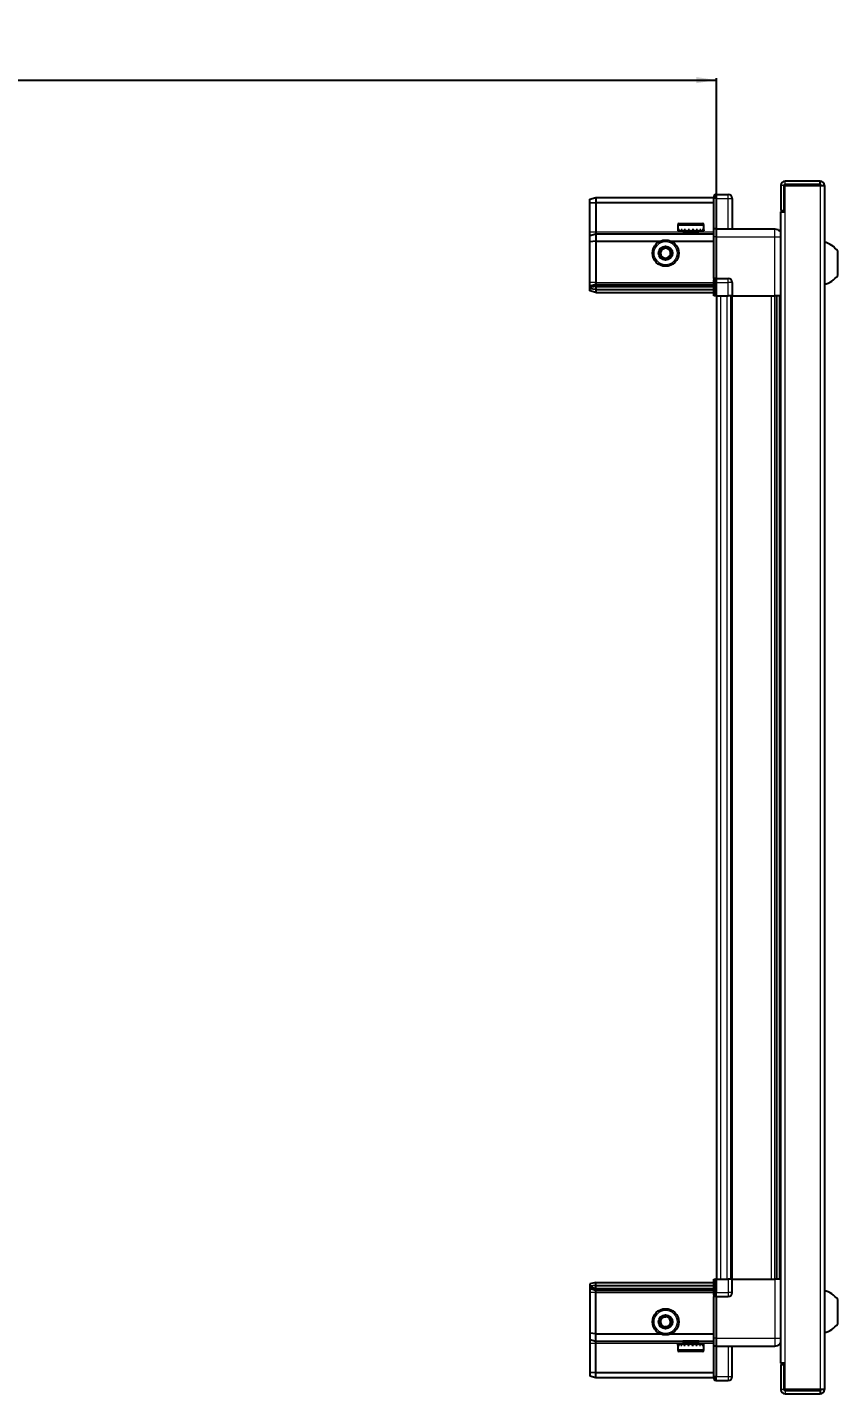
# Model space of a CAD drawing. Header units: millimetres. Extents: x 1021 to 3257, y -287 to 1582.
# Drawn here: x 2254 to 2655, y 843 to 1518 of the extents above; entities that cross this region are included whole.
import ezdxf

# ---------------------------------------------------------------- set-up
doc = ezdxf.new("R2010")
doc.units = ezdxf.units.MM
doc.layers.add('FORMAT', color=7, linetype='Continuous')
doc.styles.add('SLDTEXTSTYLE0', font='TXT', dxfattribs={"width": 0.75})
doc.dimstyles.new('SLDDIMSTYLE0', dxfattribs={"dimtxt": 20, "dimasz": 10, "dimexe": 0, "dimexo": 0.0625, "dimgap": 5, "dimtad": 2, "dimdec": 1, "dimrnd": 1e-09, "dimzin": 12, "dimdsep": 46, "dimtxsty": 'SLDTEXTSTYLE0', "dimsah": 1, "dimcen": 0.09, "dimadec": 0, "dimazin": 3, "dimtfac": 1, "dimtofl": 0, "dimtmove": 0, "dimatfit": 3, "dimfxl": 0, "dimfrac": 2, "dimtolj": 1, "dimtzin": 12, "dimarcsym": 0})

# ---------------------------------------------------------------- blocks, each defined once
blk = doc.blocks.new('_D_4')
at = {"layer": 'FORMAT'}
for p, q in [((1695.13, 1385.67), (1695.13, 1493.16)), ((1695.13, 1492.16), (2595.13, 1492.16)), ((2595.13, 1385.67), (2595.13, 1493.16))]:
    blk.add_line(p, q, dxfattribs=at)
for points in [[(1695.13, 1492.16), (1705.13, 1490.63), (1705.13, 1493.7)], [(2595.13, 1492.16), (2585.13, 1493.7), (2585.13, 1490.63)]]:
    blk.add_solid(points, dxfattribs=at)
at = {"layer": 'FORMAT', "insert": (2122.97, 1517.95), "char_height": 20, "attachment_point": 1, "style": 'SLDTEXTSTYLE0'}
blk.add_mtext('900', dxfattribs=at)

msp = doc.modelspace()

# ---------------------------------------------------------------- linework, layer by layer
at = {"color": 7, "linetype": 'Continuous', "lineweight": 25}
for p, q in [((2626.98, 1440.06), (2626.98, 1427.66)), ((2628.48, 1440.06), (2628.48, 1427.66)), ((2628.98, 1427.16), (2628.98, 1440.06)), ((2628.98, 1440.06), (2646.38, 1440.06)), ((2646.38, 1442.16), (2629.08, 1442.16)), ((2646.38, 1440.66), (2629.08, 1440.66)), ((2646.38, 1440.66), (2646.38, 1442.16)), ((2646.38, 1440.06), (2648.48, 1440.06)), ((2648.48, 1440.06), (2648.48, 845.26)), ((2532.48, 1433.36), (2535.48, 1434.16)), ((2532.48, 1431.51), (2532.48, 1433.36)), ((2532.48, 1431.51), (2535.48, 1431.66)), ((2532.48, 1417.16), (2532.48, 1431.51)), ((2535.48, 1434.16), (2535.48, 1431.66)), ((2535.48, 1434.16), (2593.78, 1434.16)), ((2535.48, 1431.66), (2535.48, 1417.16)), ((2535.48, 1431.66), (2593.78, 1431.66)), ((2594.65, 1435.66), (2593.78, 1435.16)), ((2594.65, 1435.66), (2593.78, 1435.16)), ((2593.78, 1435.16), (2593.78, 1433.66)), ((2593.78, 1418.86), (2593.78, 1433.66)), ((2594.98, 1435.66), (2594.65, 1435.66)), ((2594.98, 1435.66), (2594.65, 1435.66)), ((2594.98, 1435.66), (2594.98, 1435.66)), ((2594.98, 1433.66), (2594.98, 1435.66)), ((2594.98, 1435.66), (2600.98, 1435.66)), ((2594.98, 1433.66), (2594.98, 1418.86)), ((2602.98, 1433.66), (2602.98, 1418.66)), ((2626.88, 1427.16), (2626.88, 858.16)), ((2626.88, 1427.16), (2628.98, 1427.16)), ((2626.98, 1427.66), (2628.48, 1427.66)), ((2575.98, 1420.56), (2575.98, 1417.66)), ((2576.14, 1418.16), (2576.02, 1418.16)), ((2576.02, 1418.16), (2576.02, 1417.66)), ((2576.14, 1418.16), (2576.14, 1417.66)), ((2576.89, 1418.16), (2576.55, 1418.16)), ((2576.55, 1418.16), (2576.55, 1417.66)), ((2576.78, 1421.36), (2588.18, 1421.36)), ((2576.89, 1418.16), (2576.89, 1417.66)), ((2578.19, 1418.16), (2577.66, 1418.16)), ((2577.66, 1418.16), (2577.66, 1417.66)), ((2578.19, 1418.16), (2578.19, 1417.66)), ((2579.91, 1418.16), (2579.25, 1418.16)), ((2579.25, 1418.16), (2579.25, 1417.66)), ((2579.91, 1418.16), (2579.91, 1417.66)), ((2581.88, 1418.16), (2581.15, 1418.16)), ((2581.15, 1418.16), (2581.15, 1417.66)), ((2581.58, 1418.16), (2581.58, 1417.66)), ((2581.88, 1418.16), (2581.88, 1417.66)), ((2583.9, 1418.16), (2583.18, 1418.16)), ((2583.18, 1418.16), (2583.18, 1417.66)), ((2583.45, 1418.16), (2583.45, 1417.66)), ((2583.9, 1418.16), (2583.9, 1417.66)), ((2585.8, 1418.16), (2585.14, 1418.16)), ((2585.14, 1418.16), (2585.14, 1417.66)), ((2585.8, 1418.16), (2585.8, 1417.66)), ((2587.36, 1418.16), (2586.84, 1418.16)), ((2586.84, 1418.16), (2586.84, 1417.66)), ((2587.36, 1418.16), (2587.36, 1417.66)), ((2588.45, 1418.16), (2588.12, 1418.16)), ((2588.12, 1418.16), (2588.12, 1417.66)), ((2588.45, 1418.16), (2588.45, 1417.66)), ((2588.95, 1418.16), (2588.84, 1418.16)), ((2588.84, 1418.16), (2588.84, 1417.66)), ((2588.95, 1418.16), (2588.95, 1417.66)), ((2588.98, 1417.66), (2588.98, 1420.56)), ((2593.78, 1418.66), (2593.78, 1418.86)), ((2594.98, 1418.66), (2593.78, 1418.66)), ((2593.78, 1414.66), (2593.78, 1418.66)), ((2594.98, 1418.86), (2594.98, 1418.66)), ((2594.98, 1418.66), (2594.98, 1414.66)), ((2594.98, 1418.66), (2623.98, 1418.66)), ((2532.48, 1415.36), (2532.48, 1417.16)), ((2532.48, 1415.36), (2535.48, 1416.16)), ((2532.48, 1412.33), (2532.48, 1415.36)), ((2535.48, 1412.66), (2532.48, 1412.33)), ((2532.48, 1392.16), (2532.48, 1412.33)), ((2535.48, 1417.16), (2535.48, 1416.16)), ((2535.48, 1416.16), (2535.48, 1412.66)), ((2535.48, 1416.16), (2593.78, 1416.16)), ((2535.48, 1412.66), (2535.48, 1392.16)), ((2535.48, 1412.66), (2567.48, 1412.66)), ((2572.48, 1412.66), (2593.78, 1412.66)), ((2575.98, 1417.66), (2576.02, 1417.66)), ((2576.02, 1417.66), (2576.14, 1417.66)), ((2576.14, 1417.66), (2576.55, 1417.66)), ((2576.55, 1417.66), (2576.89, 1417.66)), ((2576.89, 1417.66), (2577.66, 1417.66)), ((2577.66, 1417.66), (2578.19, 1417.66)), ((2578.08, 1417.66), (2578.08, 1417.56)), ((2578.08, 1417.56), (2586.88, 1417.56)), ((2578.19, 1417.66), (2579.25, 1417.66)), ((2578.48, 1417.16), (2579.17, 1416.68)), ((2578.48, 1417.16), (2586.48, 1417.16)), ((2579.17, 1416.68), (2578.48, 1416.2)), ((2578.48, 1416.2), (2578.48, 1416.16)), ((2578.48, 1416.2), (2586.48, 1416.2)), ((2579.17, 1416.68), (2585.79, 1416.68)), ((2579.25, 1417.66), (2579.91, 1417.66)), ((2579.91, 1417.66), (2581.15, 1417.66)), ((2581.15, 1417.66), (2581.58, 1417.66)), ((2581.88, 1417.66), (2583.18, 1417.66)), ((2583.45, 1417.66), (2583.9, 1417.66)), ((2583.9, 1417.66), (2585.14, 1417.66)), ((2585.14, 1417.66), (2585.8, 1417.66)), ((2585.79, 1416.68), (2586.48, 1417.16)), ((2586.48, 1416.2), (2585.79, 1416.68)), ((2585.8, 1417.66), (2586.84, 1417.66)), ((2586.48, 1416.16), (2586.48, 1416.2)), ((2586.84, 1417.66), (2587.36, 1417.66)), ((2586.88, 1417.56), (2586.88, 1417.66)), ((2587.36, 1417.66), (2588.12, 1417.66)), ((2588.12, 1417.66), (2588.45, 1417.66)), ((2588.45, 1417.66), (2588.84, 1417.66)), ((2588.84, 1417.66), (2588.95, 1417.66)), ((2588.95, 1417.66), (2588.98, 1417.66)), ((2593.78, 1394.36), (2593.78, 1414.66)), ((2594.98, 1414.66), (2594.98, 1394.36)), ((2655.08, 1395.66), (2655.08, 1407.66)), ((2532.48, 1390.36), (2532.48, 1392.16)), ((2535.48, 1391.16), (2532.48, 1390.36)), ((2535.48, 1392.16), (2535.48, 1391.16)), ((2535.48, 1391.16), (2535.48, 1390.16)), ((2535.48, 1391.16), (2593.78, 1391.16)), ((2593.78, 1394.16), (2593.78, 1394.36)), ((2594.98, 1394.16), (2593.78, 1394.16)), ((2593.78, 1394.16), (2593.78, 1393.49)), ((2593.78, 1385.66), (2593.78, 1393.49)), ((2594.65, 1392.16), (2594.65, 1385.66)), ((2594.98, 1394.36), (2594.98, 1394.16)), ((2594.98, 1392.16), (2594.98, 1394.16)), ((2594.98, 1392.16), (2594.98, 1394.16)), ((2594.98, 1394.16), (2600.98, 1394.16)), ((2594.98, 1392.16), (2594.98, 1385.66)), ((2602.98, 1392.16), (2602.98, 1385.66)), ((2532.48, 1389.62), (2532.48, 1390.36)), ((2535.48, 1390.16), (2532.48, 1389.62)), ((2532.48, 1389.12), (2532.48, 1389.62)), ((2532.48, 1387.97), (2532.48, 1389.12)), ((2535.48, 1388.66), (2532.48, 1389.12)), ((2535.48, 1387.16), (2532.48, 1387.97)), ((2535.48, 1390.16), (2535.48, 1388.66)), ((2535.48, 1390.16), (2593.78, 1390.16)), ((2535.48, 1388.66), (2535.48, 1387.16)), ((2535.48, 1388.66), (2593.78, 1388.66)), ((2535.48, 1387.16), (2593.78, 1387.16)), ((2594.65, 1385.66), (2593.78, 1385.66)), ((2594.98, 1385.66), (2594.65, 1385.66)), ((2594.98, 1385.66), (2600.98, 1385.66)), ((2595.13, 1385.66), (2595.13, 899.66)), ((2602.98, 1385.66), (2600.98, 1385.66)), ((2602.33, 1385.66), (2602.33, 899.66)), ((2602.98, 1385.66), (2623.98, 1385.66)), ((2625.01, 899.66), (2625.01, 1385.66)), ((2625.04, 899.66), (2625.04, 1385.66)), ((2626.83, 1385.66), (2626.83, 899.66)), ((2535.48, 898.16), (2532.48, 897.36)), ((2535.48, 896.66), (2535.48, 898.16)), ((2535.48, 898.16), (2593.78, 898.16)), ((2593.78, 891.84), (2593.78, 899.66)), ((2593.78, 899.66), (2594.65, 899.66)), ((2594.65, 899.66), (2594.65, 899.66)), ((2594.65, 899.66), (2594.65, 893.16)), ((2594.98, 899.66), (2594.65, 899.66)), ((2594.98, 899.66), (2594.98, 893.16)), ((2594.98, 899.66), (2594.98, 899.66)), ((2594.98, 899.66), (2600.98, 899.66)), ((2594.98, 899.66), (2594.98, 893.16)), ((2602.98, 899.66), (2600.98, 899.66)), ((2602.98, 893.16), (2602.98, 899.66)), ((2602.98, 899.66), (2623.98, 899.66)), ((2532.48, 897.36), (2532.48, 896.21)), ((2535.48, 896.66), (2532.48, 896.21)), ((2532.48, 896.21), (2532.48, 895.71)), ((2535.48, 895.16), (2532.48, 895.71)), ((2532.48, 895.71), (2532.48, 894.97)), ((2535.48, 894.16), (2532.48, 894.97)), ((2532.48, 894.97), (2532.48, 893.16)), ((2532.48, 893.16), (2532.48, 873)), ((2535.48, 895.16), (2535.48, 896.66)), ((2535.48, 896.66), (2593.78, 896.66)), ((2535.48, 895.16), (2593.78, 895.16)), ((2535.48, 894.16), (2535.48, 895.16)), ((2535.48, 894.16), (2593.78, 894.16)), ((2535.48, 893.16), (2535.48, 894.16)), ((2535.48, 872.66), (2535.48, 893.16)), ((2593.78, 891.84), (2593.78, 891.16)), ((2594.98, 891.16), (2593.78, 891.16)), ((2593.78, 890.96), (2593.78, 891.16)), ((2594.98, 891.16), (2594.98, 893.16)), ((2594.98, 891.16), (2594.98, 890.96)), ((2594.98, 891.16), (2600.98, 891.16)), ((2593.78, 870.66), (2593.78, 890.96)), ((2594.98, 890.96), (2594.98, 870.66)), ((2655.08, 877.66), (2655.08, 889.66)), ((2535.48, 872.66), (2532.48, 873)), ((2532.48, 873), (2532.48, 869.97)), ((2535.48, 872.66), (2567.48, 872.66)), ((2535.48, 869.16), (2535.48, 872.66)), ((2572.48, 872.66), (2593.78, 872.66)), ((2532.48, 869.97), (2535.48, 869.16)), ((2532.48, 869.97), (2532.48, 868.16)), ((2532.48, 868.16), (2532.48, 853.82)), ((2535.48, 869.16), (2593.78, 869.16)), ((2535.48, 868.16), (2535.48, 869.16)), ((2535.48, 853.66), (2535.48, 868.16)), ((2575.98, 867.66), (2575.98, 864.76)), ((2576, 867.66), (2575.98, 867.66)), ((2576, 867.16), (2576, 867.66)), ((2576.1, 867.66), (2576, 867.66)), ((2576, 867.16), (2576.1, 867.16)), ((2576.1, 867.16), (2576.1, 867.66)), ((2576.47, 867.66), (2576.1, 867.66)), ((2576.47, 867.16), (2576.47, 867.66)), ((2576.79, 867.66), (2576.47, 867.66)), ((2576.47, 867.16), (2576.79, 867.16)), ((2576.79, 867.16), (2576.79, 867.66)), ((2577.53, 867.66), (2576.79, 867.66)), ((2577.53, 867.16), (2577.53, 867.66)), ((2578.04, 867.66), (2577.53, 867.66)), ((2577.53, 867.16), (2578.04, 867.16)), ((2578.04, 867.16), (2578.04, 867.66)), ((2579.07, 867.66), (2578.04, 867.66)), ((2578.08, 867.76), (2578.08, 867.66)), ((2586.88, 867.76), (2578.08, 867.76)), ((2578.48, 869.16), (2578.48, 869.13)), ((2578.48, 869.13), (2579.17, 868.65)), ((2586.48, 869.13), (2578.48, 869.13)), ((2579.17, 868.65), (2578.48, 868.16)), ((2586.48, 868.16), (2578.48, 868.16)), ((2579.07, 867.16), (2579.07, 867.66)), ((2579.72, 867.66), (2579.07, 867.66)), ((2579.07, 867.16), (2579.72, 867.16)), ((2585.79, 868.65), (2579.17, 868.65)), ((2579.72, 867.16), (2579.72, 867.66)), ((2580.95, 867.66), (2579.72, 867.66)), ((2580.95, 867.16), (2580.95, 867.66)), ((2581.44, 867.66), (2580.95, 867.66)), ((2580.95, 867.16), (2581.68, 867.16)), ((2581.44, 867.16), (2581.44, 867.66)), ((2581.68, 867.16), (2581.68, 867.66)), ((2582.98, 867.66), (2581.68, 867.66)), ((2582.98, 867.16), (2582.98, 867.66)), ((2582.98, 867.16), (2583.71, 867.16)), ((2583.31, 867.16), (2583.31, 867.66)), ((2583.71, 867.66), (2583.31, 867.66)), ((2583.71, 867.16), (2583.71, 867.66)), ((2584.95, 867.66), (2583.71, 867.66)), ((2584.95, 867.16), (2584.95, 867.66)), ((2585.62, 867.66), (2584.95, 867.66)), ((2584.95, 867.16), (2585.62, 867.16)), ((2585.62, 867.16), (2585.62, 867.66)), ((2586.69, 867.66), (2585.62, 867.66)), ((2585.79, 868.65), (2586.48, 869.13)), ((2586.48, 868.16), (2585.79, 868.65)), ((2586.48, 869.13), (2586.48, 869.16)), ((2586.69, 867.16), (2586.69, 867.66)), ((2587.23, 867.66), (2586.69, 867.66)), ((2586.69, 867.16), (2587.23, 867.16)), ((2586.88, 867.66), (2586.88, 867.76)), ((2587.23, 867.16), (2587.23, 867.66)), ((2588.02, 867.66), (2587.23, 867.66)), ((2588.02, 867.16), (2588.02, 867.66)), ((2588.37, 867.66), (2588.02, 867.66)), ((2588.02, 867.16), (2588.37, 867.16)), ((2588.37, 867.16), (2588.37, 867.66)), ((2588.8, 867.66), (2588.37, 867.66)), ((2588.8, 867.16), (2588.8, 867.66)), ((2588.93, 867.66), (2588.8, 867.66)), ((2588.8, 867.16), (2588.93, 867.16)), ((2588.93, 867.16), (2588.93, 867.66)), ((2588.98, 867.66), (2588.93, 867.66)), ((2588.98, 864.76), (2588.98, 867.66)), ((2593.78, 866.66), (2593.78, 870.66)), ((2594.98, 866.66), (2593.78, 866.66)), ((2593.78, 866.46), (2593.78, 866.66)), ((2593.78, 851.66), (2593.78, 866.46)), ((2594.98, 870.66), (2594.98, 866.66)), ((2594.98, 866.66), (2594.98, 866.46)), ((2594.98, 866.66), (2623.98, 866.66)), ((2594.98, 866.46), (2594.98, 851.66)), ((2594.98, 866.46), (2594.98, 851.66)), ((2602.98, 851.66), (2602.98, 866.66)), ((2588.18, 863.96), (2576.78, 863.96)), ((2628.98, 858.16), (2626.88, 858.16)), ((2626.98, 857.66), (2626.98, 845.26)), ((2626.98, 857.66), (2628.48, 857.66)), ((2628.48, 857.66), (2628.48, 845.26)), ((2628.98, 845.26), (2628.98, 858.16)), ((2532.48, 853.82), (2535.48, 853.66)), ((2532.48, 853.82), (2532.48, 851.97)), ((2532.48, 851.97), (2535.48, 851.16)), ((2535.48, 853.66), (2593.78, 853.66)), ((2535.48, 851.16), (2535.48, 853.66)), ((2535.48, 851.16), (2593.78, 851.16)), ((2593.78, 851.66), (2593.78, 850.16)), ((2594.98, 849.66), (2594.98, 851.66)), ((2593.78, 850.16), (2594.65, 849.66)), ((2594.98, 849.66), (2594.65, 849.66)), ((2594.98, 849.66), (2600.98, 849.66)), ((2646.38, 845.26), (2628.98, 845.26)), ((2629.08, 844.66), (2646.38, 844.66)), ((2648.48, 845.26), (2646.38, 845.26)), ((2646.38, 844.66), (2646.38, 843.16)), ((2629.08, 843.16), (2646.38, 843.16))]:
    msp.add_line(p, q, dxfattribs=at)
at = {"color": 8, "linetype": 'Continuous', "lineweight": 18}
for p, q in [((2628.48, 1440.06), (2626.98, 1440.06)), ((2629.08, 1440.66), (2629.08, 1442.16)), ((2646.38, 1440.06), (2646.38, 845.26)), ((2594.98, 1433.66), (2593.78, 1433.66)), ((2594.98, 1433.66), (2600.98, 1433.66)), ((2600.98, 1433.66), (2600.98, 1435.66)), ((2600.98, 1418.66), (2600.98, 1433.66)), ((2600.98, 1433.66), (2602.98, 1433.66)), ((2628.98, 1427.16), (2628.98, 858.16)), ((2575.98, 1420.56), (2588.98, 1420.56)), ((2593.78, 1418.86), (2594.98, 1418.86)), ((2532.48, 1417.16), (2535.48, 1417.16)), ((2535.48, 1417.16), (2578.48, 1417.16)), ((2586.48, 1417.16), (2593.78, 1417.16)), ((2594.98, 1414.66), (2593.78, 1414.66)), ((2594.98, 1414.66), (2623.98, 1414.66)), ((2623.98, 1385.66), (2623.98, 1414.66)), ((2535.48, 1392.16), (2532.48, 1392.16)), ((2535.48, 1392.16), (2593.78, 1392.16)), ((2593.78, 1394.36), (2594.98, 1394.36)), ((2594.98, 1392.16), (2594.65, 1392.16)), ((2594.98, 1392.16), (2600.98, 1392.16)), ((2600.98, 1392.16), (2600.98, 1394.16)), ((2602.98, 1392.16), (2600.98, 1392.16)), ((2600.98, 1385.66), (2600.98, 1392.16)), ((2597.13, 1385.66), (2597.13, 899.66)), ((2600.33, 1385.66), (2600.33, 899.66)), ((2602.98, 1385.66), (2602.98, 899.66)), ((2622.39, 899.66), (2622.39, 1385.66)), ((2623.8, 1385.66), (2623.8, 899.66)), ((2626.25, 899.66), (2626.25, 1385.66)), ((2594.98, 899.66), (2594.65, 899.66)), ((2600.98, 899.66), (2600.98, 893.16)), ((2623.98, 899.66), (2623.98, 870.66)), ((2535.48, 893.16), (2532.48, 893.16)), ((2535.48, 893.16), (2593.78, 893.16)), ((2594.98, 893.16), (2594.65, 893.16)), ((2594.98, 893.16), (2600.98, 893.16)), ((2602.98, 893.16), (2600.98, 893.16)), ((2600.98, 893.16), (2600.98, 891.16)), ((2594.98, 890.96), (2593.78, 890.96)), ((2532.48, 868.16), (2535.48, 868.16)), ((2535.48, 868.16), (2578.48, 868.16)), ((2588.98, 864.76), (2575.98, 864.76)), ((2586.48, 868.16), (2593.78, 868.16)), ((2594.98, 870.66), (2593.78, 870.66)), ((2594.98, 866.46), (2593.78, 866.46)), ((2594.98, 870.66), (2623.98, 870.66)), ((2600.98, 866.66), (2600.98, 851.66)), ((2594.98, 851.66), (2593.78, 851.66)), ((2594.98, 851.66), (2600.98, 851.66)), ((2600.98, 851.66), (2602.98, 851.66)), ((2600.98, 851.66), (2600.98, 849.66)), ((2628.48, 845.26), (2626.98, 845.26)), ((2629.08, 844.66), (2629.08, 843.16))]:
    msp.add_line(p, q, dxfattribs=at)
at = {"color": 7, "linetype": 'Continuous', "lineweight": 25}
for centre, radius in [((2569.98, 1406.66), 6.5), ((2569.98, 1406.66), 3.46), ((2569.98, 878.66), 6.5), ((2569.98, 878.66), 3.46)]:
    msp.add_circle(centre, radius, dxfattribs=at)
at = {"color": 8, "linetype": 'Continuous', "lineweight": 18}
for centre in [(2569.98, 1406.66), (2569.98, 878.66)]:
    msp.add_circle(centre, 5.7, dxfattribs=at)
at = {"color": 7, "linetype": 'Continuous', "lineweight": 25}
for centre, radius, start, end in [((2629.08, 1440.06), 2.1, 90, 180), ((2629.08, 1440.06), 0.6, 90, 180), ((2646.38, 1440.06), 2.1, 0, 90), ((2646.38, 1440.06), 0.6, 0, 90), ((2600.98, 1433.66), 2, 360, 90), ((2576.78, 1420.56), 0.8, 90, 180), ((2588.18, 1420.56), 0.8, 0, 90), ((2578.08, 1417.16), 0.4, 0, 90), ((2586.88, 1417.16), 0.4, 90, 180), ((2645.46, 1400.64), 11.91, 36.1266, 75.29965), ((2569.98, 1406.66), 2.5, 120.74103, 180.74103), ((2569.98, 1406.66), 2.5, 180.74103, 240.74103), ((2569.98, 1406.66), 2.5, 60.74103, 120.74103), ((2569.98, 1406.66), 2.5, 240.74103, 300.74103), ((2569.98, 1406.66), 2.5, 0.74103, 60.74103), ((2569.98, 1406.66), 2.5, 300.74103, 0.74103), ((2600.98, 1392.16), 2, 0, 90), ((2645.46, 1402.69), 11.91, 284.70035, 323.8734), ((2600.98, 893.16), 2, 270, 0), ((2645.46, 882.64), 11.91, 36.1266, 75.29965), ((2569.98, 878.66), 2.5, 155.91157, 215.91157), ((2569.98, 878.66), 2.5, 95.91157, 155.91157), ((2569.98, 878.66), 2.5, 35.91157, 95.91157), ((2569.98, 878.66), 2.5, 275.91157, 335.91157), ((2569.98, 878.66), 2.5, 335.91157, 35.91157), ((2645.46, 884.69), 11.91, 284.70035, 323.8734), ((2569.98, 878.66), 2.5, 215.91157, 275.91157), ((2576.78, 864.76), 0.8, 180, 270), ((2578.08, 868.16), 0.4, 270, 0), ((2586.88, 868.16), 0.4, 180, 270), ((2588.18, 864.76), 0.8, 270, 0), ((2600.98, 851.66), 2, 270, 0), ((2629.08, 845.26), 2.1, 180, 270), ((2629.08, 845.26), 0.6, 180, 270), ((2646.38, 845.26), 2.1, 270, 0), ((2646.38, 845.26), 0.6, 270, 0)]:
    msp.add_arc(centre, radius, start, end, dxfattribs=at)
for centre, start_param, end_param in [((2591.19, 1392.16), 0, 0.722734), ((2591.19, 893.16), 5.560451, 6.283185)]:
    msp.add_ellipse(centre, major_axis=(3.46, 0), ratio=0.57735, start_param=start_param, end_param=end_param, dxfattribs=at)
for points, knots in [([(2623.98, 1418.66), (2624.42, 1418.62), (2625.1, 1418.55), (2625.91, 1418.11), (2626.47, 1417.67), (2626.75, 1417.3), (2626.88, 1417.12)], [0, 0, 0, 0, 0.3842982, 0.5911726, 0.8024372, 1, 1, 1, 1]), ([(2567.46, 1408.07), (2567.91, 1408.34), (2568.74, 1408.83), (2569.56, 1409.32), (2569.95, 1409.55)], [0, 0, 0, 0, 0.534686, 1, 1, 1, 1]), ([(2567.5, 1405.19), (2567.5, 1405.31), (2567.49, 1405.91), (2567.48, 1406.91), (2567.47, 1407.73), (2567.46, 1408.07)], [0, 0, 0, 0, 0.133125, 0.637099, 1, 1, 1, 1]), ([(2570.02, 1403.78), (2569.57, 1404.03), (2568.73, 1404.5), (2567.89, 1404.97), (2567.5, 1405.19)], [0, 0, 0, 0, 0.5346859, 1, 1, 1, 1]), ([(2569.95, 1409.55), (2570.4, 1409.3), (2571.24, 1408.83), (2572.07, 1408.36), (2572.46, 1408.14)], [0, 0, 0, 0, 0.5346859, 1, 1, 1, 1]), ([(2572.5, 1405.25), (2572.06, 1404.99), (2571.23, 1404.5), (2570.4, 1404.01), (2570.02, 1403.78)], [0, 0, 0, 0, 0.534686, 1, 1, 1, 1]), ([(2572.46, 1408.14), (2572.47, 1407.8), (2572.48, 1406.97), (2572.49, 1405.98), (2572.5, 1405.38), (2572.5, 1405.25)], [0, 0, 0, 0, 0.362901, 0.866875, 1, 1, 1, 1]), ([(2626.83, 1385.66), (2626.8, 1385.66), (2626.58, 1385.66), (2625.86, 1385.66), (2624.89, 1385.66), (2624.24, 1385.66), (2623.98, 1385.66)], [0, 0, 0, 0, 0.071707, 0.420979, 0.770251, 1, 1, 1, 1]), ([(2626.83, 899.66), (2626.8, 899.66), (2626.58, 899.66), (2625.86, 899.66), (2624.89, 899.66), (2624.24, 899.66), (2623.98, 899.66)], [0, 0, 0, 0, 0.071707, 0.420979, 0.770251, 1, 1, 1, 1]), ([(2567.11, 878.37), (2567.32, 878.84), (2567.72, 879.72), (2568.11, 880.59), (2568.29, 881)], [0, 0, 0, 0, 0.5346859, 1, 1, 1, 1]), ([(2568.81, 876.03), (2568.5, 876.45), (2567.94, 877.23), (2567.37, 878.01), (2567.11, 878.37)], [0, 0, 0, 0, 0.534686, 1, 1, 1, 1]), ([(2568.29, 881), (2568.63, 881.04), (2569.45, 881.12), (2570.44, 881.22), (2571.04, 881.29), (2571.16, 881.3)], [0, 0, 0, 0, 0.3629006, 0.8668753, 1, 1, 1, 1]), ([(2571.16, 881.3), (2571.46, 880.88), (2572.03, 880.1), (2572.59, 879.32), (2572.85, 878.96)], [0, 0, 0, 0, 0.534686, 1, 1, 1, 1]), ([(2572.85, 878.96), (2572.64, 878.49), (2572.25, 877.61), (2571.86, 876.73), (2571.68, 876.33)], [0, 0, 0, 0, 0.534686, 1, 1, 1, 1]), ([(2571.68, 876.33), (2571.55, 876.31), (2570.96, 876.25), (2569.97, 876.15), (2569.15, 876.06), (2568.81, 876.03)], [0, 0, 0, 0, 0.1331247, 0.6370994, 1, 1, 1, 1]), ([(2623.98, 866.66), (2624.42, 866.71), (2625.1, 866.78), (2625.91, 867.22), (2626.47, 867.66), (2626.75, 868.03), (2626.88, 868.21)], [0, 0, 0, 0, 0.384298, 0.591173, 0.802437, 1, 1, 1, 1])]:
    msp.add_open_spline(points, degree=3, knots=knots, dxfattribs=at)
at = {"color": 8, "linetype": 'Continuous', "lineweight": 18}
for points in [[(2623.98, 1414.66), (2623.98, 1415.19), (2623.98, 1416.24), (2623.98, 1417.56), (2623.98, 1418.48), (2623.98, 1418.6), (2623.98, 1418.66)], [(2623.98, 870.66), (2623.98, 870.14), (2623.98, 869.09), (2623.98, 867.77), (2623.98, 866.84), (2623.98, 866.72), (2623.98, 866.66)]]:
    msp.add_open_spline(points, degree=3, dxfattribs=at)
for points in [[(2623.98, 1414.66), (2624.42, 1414.66), (2625.1, 1414.66), (2625.91, 1414.66), (2626.47, 1414.66), (2626.75, 1414.66), (2626.88, 1414.66)], [(2623.98, 870.66), (2624.42, 870.66), (2625.1, 870.66), (2625.91, 870.66), (2626.47, 870.66), (2626.75, 870.66), (2626.88, 870.66)]]:
    msp.add_open_spline(points, degree=3, knots=[0, 0, 0, 0, 0.384298, 0.591173, 0.802437, 1, 1, 1, 1], dxfattribs=at)

# ---------------------------------------------------------------- dimensions: what is measured, and where the dimension line sits
at = {"layer": 'FORMAT'}
dim = msp.add_linear_dim(base=(2595.13, 1492.16), p1=(1695.13, 1385.66), p2=(2595.13, 1385.66), angle=0, dimstyle='SLDDIMSTYLE0', dxfattribs=at)
dim.commit()
dim.dimension.update_dxf_attribs({"geometry": '_D_4', "text_midpoint": (2145.13, 1492.16), "dimtype": 160})

doc.saveas('drawing.dxf')
